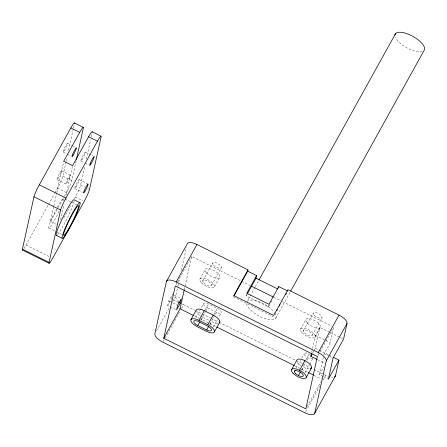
<?xml version="1.0" encoding="UTF-8"?>
<svg xmlns="http://www.w3.org/2000/svg" width="447" height="447" viewBox="0 0 447 447"><rect width="100%" height="100%" fill="white"/><g stroke="black" fill="none" stroke-linecap="round" stroke-linejoin="round"><path stroke-width="0.34" stroke-dasharray="2.23 1.68" d="M56.344 224.372L50.422 221.427L53.707 206.542M53.858 205.866L56.691 193.015M56.842 192.339L63.709 161.216M54.858 192.998L57.54 188.153A9.974 1.056 -63.6 0 0 62.859 176.196L66.011 161.915M66.162 161.233L66.91 157.836M68.559 150.354L73.364 128.591M73.509 127.915L74.409 123.836M60.647 219.751L64.077 204.19M66.022 195.395L72.436 166.301M64.418 196.177L66.419 192.568A9.974 1.056 -63.6 0 0 71.738 180.605L76.091 160.886M74.303 198.786L75.303 196.982A9.974 1.056 -63.6 0 0 80.622 185.019L84.673 166.658M86.321 159.177L90.674 139.458M91.272 136.737L92.021 133.34M167.72 305.53L168.731 300.948L172.441 294.255L171.43 298.836L167.72 305.53L176.599 309.944M172.626 301.803L175.637 296.361L177.738 286.84M177.889 286.164L178.638 282.761M178.789 282.085L179.688 278M181.342 270.524L186.444 247.403M184.265 289.768L191.618 256.449L250.309 285.611M271.759 300.881L268.418 306.905L246.213 295.875L246.504 294.567M268.418 306.905L268.848 304.943M311.71 352.292L315.437 335.401L319.89 327.366L329.864 332.322M313.995 350.61L315.269 348.314L319.89 327.366M323.08 376.447L319.532 374.681L323.706 355.762M323.851 355.086L324.153 353.739L330.238 342.754L333.702 327.048M23.903 248.526A9.974 1.056 -63.6 0 0 26.01 245.034L48.147 205.1M48.483 204.491L54.523 193.601M50.422 221.427L57.752 208.201M58.088 207.598L64.089 196.775M63.636 218.024L70.637 205.397M175.956 284.705L177.286 282.303M177.621 281.699L191.618 256.449M156.534 330.83L169.944 306.642M163.205 341.592L164.882 338.569M165.217 337.966L180.303 310.749M181.644 308.329L183.656 304.703L194.87 310.274M199.775 279.336L205.117 269.692M202.737 280.805L212.532 263.132M211.615 285.22L221.41 267.541M195.808 317.728L203.581 303.709A4.984 1.939 29 0 1 208.453 303.954L217.331 308.363A4.984 1.939 29 0 1 221.343 312.537L218.639 317.409M214.577 286.689L219.918 277.045M205.078 310.045L208.453 303.954M200.832 320.069L205.223 312.146M205.559 311.537L207.587 307.877A4.984 1.939 29 0 1 203.581 303.709M201.172 320.236L202.843 317.225L208.766 320.164M213.957 314.459L217.331 308.363M209.71 324.483L216.465 312.291A4.984 1.939 29 0 0 221.343 312.537M210.056 324.651L211.727 321.633A8.309 3.235 29 0 0 218.494 323.181M213.23 327.165L217.287 319.851M246.213 295.875L246.884 294.668M254.913 287.337L247.135 301.367A16.623 6.465 29 0 1 259.981 302.088A16.623 6.465 29 0 1 274.497 312.447M255.254 286.728L258.634 280.627M275.542 318.42L290.421 291.578M300.418 329.344L305.765 319.7M303.379 330.814L313.174 313.14M312.257 335.228L322.058 317.549M296.115 368.345L300.507 360.422M301.859 357.986L304.223 353.717M315.219 336.697L320.56 327.053M305.72 360.053L309.095 353.963M301.474 370.077L305.53 362.763M306.877 360.327L308.229 357.885M301.814 370.256L303.485 367.244A8.337 3.246 29 0 0 308.95 368.887M312.727 352.901L313.677 351.18M304.994 372.759L309.385 364.836M309.726 364.227L312.766 358.74M318.041 355.304L319.706 352.297M320.041 351.7L333.037 328.249M319.532 374.681L323.924 366.752M307.156 406.463L320.817 381.816M305.625 411.586L319.706 386.186M323.058 380.14L325.74 375.301A9.974 3.878 29 0 0 328.064 376.313M67.463 143.263L71.609 145.32M72.202 145.616L75.163 147.085M85.226 152.086L92.92 155.908M63.172 152.181L66.726 153.947M67.318 154.243L70.872 156.009M80.935 161.009L84.489 162.775M85.081 163.066L88.629 164.831M61.401 170.748L70.28 175.163M79.158 179.577L87.45 183.695M62.859 176.196L71.738 180.605M80.622 185.019L84.762 187.081M87.724 188.55L88.908 189.137M57.11 179.672L65.988 184.086M74.873 188.5L82.566 192.322M57.54 188.153L66.419 192.568M75.303 196.982L82.997 200.804M273.76 297.266L281.878 301.295M282.504 301.608L331.83 326.12M65.016 199.01L70.57 201.765M71.185 202.072L76.733 204.832M330.484 332.629L339.832 337.278M340.458 337.586L343.57 339.133M315.437 335.401L325.304 340.307M325.919 340.614L330.238 342.754M233.457 296.881L273.419 316.733M315.269 348.314L318.387 349.861M319.007 350.169L328.355 354.817M328.981 355.125L332.719 356.98M324.153 353.739L328.886 356.091M329.478 356.382L333.032 358.148M317.599 359.718L324.382 363.087M48.784 227.931L55.568 231.306M56.182 231.607L61.736 234.368M207.587 307.877L216.465 312.291M174.218 295.137L180.728 298.373M195.495 310.587L201.726 313.682M202.351 313.99L210.453 318.018M211.073 318.325L218.549 322.041M219.175 322.354L302.06 363.534M302.68 363.847L310.162 367.563M313.9 369.418L325.74 375.301M173.207 299.719L178.537 302.362M323.673 376.743L328.411 379.095M168.731 300.948L172.279 302.714M172.872 303.005L177.61 305.362M194.4 315.934L198.764 318.096M199.384 318.409L216.214 326.768M294.729 365.786L307.821 372.29M314.051 375.385L321.527 379.101M26.01 245.034L48.935 256.427M57.294 207.402A16.623 1.76 -63.6 0 1 63.262 201.373M59.155 211.28A16.623 1.76 -63.6 0 1 48.852 228.02A16.623 1.76 -63.6 0 1 56.451 208.978M74.157 201.083A19.942 2.112 -63.6 0 1 66.318 219.985A19.942 2.112 -63.6 0 1 56.769 235.318M333.121 377.268A9.974 3.878 29 0 1 331.322 377.179M183.656 304.703A9.974 3.878 29 0 1 182.505 304.094M179.331 301.971A9.974 3.878 29 0 1 175.637 296.361M274.922 313.056A16.623 6.465 29 0 1 264.143 318.253A16.623 6.465 29 0 1 246.481 302.932M312.839 358.561A4.984 1.939 29 0 1 307.095 357.248A4.984 1.939 29 0 1 304.485 353.286A4.984 1.939 29 0 1 310.229 354.6M202.843 317.225A8.309 3.235 29 0 1 200.954 316.158M200.066 315.565A8.309 3.235 29 0 1 196.797 312.403M301.138 365.881A8.337 3.246 29 0 1 297.417 362.405M422.365 51.589A16.623 6.465 29 0 1 407.273 48.069A16.623 6.465 29 0 1 395.288 37.157M64.323 150.656A4.984 0.525 -63.6 0 0 67.581 143.336A4.984 0.525 -63.6 0 0 64.05 149.175A4.984 0.525 -63.6 0 0 64.323 150.656M67.139 182.56A4.984 0.525 -63.6 0 0 70.397 175.235A4.984 0.525 -63.6 0 0 66.866 181.074A4.984 0.525 -63.6 0 0 67.139 182.56M58.261 178.146A4.984 0.525 -63.6 0 0 61.518 170.821A4.984 0.525 -63.6 0 0 57.987 176.666A4.984 0.525 -63.6 0 0 58.261 178.146M82.086 159.484A4.984 0.525 -63.6 0 0 85.343 152.159A4.984 0.525 -63.6 0 0 81.812 157.998A4.984 0.525 -63.6 0 0 82.086 159.484M76.024 186.975A4.984 0.525 -63.6 0 0 79.281 179.649A4.984 0.525 -63.6 0 0 75.75 185.488A4.984 0.525 -63.6 0 0 76.024 186.975M213.526 265.166A4.984 1.939 29 0 0 221.148 267.976A4.984 1.939 29 0 0 216.242 262.87A4.984 1.939 29 0 0 213.526 265.166M314.168 315.174A4.984 1.939 29 0 0 321.795 317.985A4.984 1.939 29 0 0 316.884 312.878A4.984 1.939 29 0 0 314.168 315.174M206.777 273.083A8.309 3.235 29 0 0 219.483 277.771A8.309 3.235 29 0 0 211.302 269.256A8.309 3.235 29 0 0 206.777 273.083M201.429 282.727A8.309 3.235 29 0 0 214.135 287.41A8.309 3.235 29 0 0 205.955 278.9A8.309 3.235 29 0 0 201.429 282.727M203.731 282.839A4.984 1.939 29 0 0 211.353 285.65A4.984 1.939 29 0 0 206.441 280.543A4.984 1.939 29 0 0 203.731 282.839M302.077 332.736A8.309 3.235 29 0 0 314.777 337.418A8.309 3.235 29 0 0 306.603 328.908A8.309 3.235 29 0 0 302.077 332.736M307.419 323.092A8.309 3.235 29 0 0 320.125 327.78A8.309 3.235 29 0 0 311.945 319.264A8.309 3.235 29 0 0 307.419 323.092M304.373 332.847A4.984 1.939 29 0 0 311.995 335.658A4.984 1.939 29 0 0 307.089 330.551A4.984 1.939 29 0 0 304.373 332.847"/><path stroke-width="0.67" d="M22.59 250.029A9.974 1.056 -63.6 0 1 22.423 249.141L33.978 196.781A9.974 1.056 -63.6 0 1 39.297 184.818L70.822 127.943A9.974 1.056 -63.6 0 1 74.487 123.389M49.064 262.378L60.619 210.017A9.974 1.056 -63.6 0 1 65.938 198.055L97.463 141.179A9.974 1.056 -63.6 0 1 101.05 137.073L89.501 189.433A9.974 1.056 -63.6 0 1 84.181 201.396L52.651 258.271A9.974 1.056 -63.6 0 1 49.064 262.378L22.423 249.141M76.392 159.529L83.293 128.244A9.974 1.056 -63.6 0 0 79.706 132.351L63.709 161.216L72.587 165.625L88.584 136.765A9.974 1.056 -63.6 0 1 92.25 132.217M233.792 296.283L247.711 271.167L248.001 269.859L196.937 244.487A9.974 3.878 29 0 0 187.192 244.001L166.407 281.498L154.858 333.859A9.974 3.878 29 0 0 162.87 342.195L304.955 412.793A9.974 3.878 29 0 0 314.705 413.279L335.485 375.787L338.949 360.081L333.345 357.293M163.736 338.267L175.285 285.907L317.376 356.51L305.821 408.871L163.736 338.267L180.068 308.81L184.265 289.768M180.309 303.245L181.32 298.663L177.61 305.362L176.599 309.944L180.309 303.245L178.537 302.362M247.219 294.065L256.014 278.196L256.589 275.581L247.711 271.167M278.503 287.918L278.794 286.611L287.672 291.025M316.984 359.41L310.816 356.348L311.414 353.644M314.705 413.279L326.254 360.919L347.034 323.427A9.974 3.878 29 0 0 339.022 315.085L287.963 289.717L273.709 315.426L233.747 295.568L248.001 269.859M347.034 323.427L343.57 339.133L333.032 358.148L328.411 379.095L338.949 360.081M166.407 281.498A9.974 3.878 29 0 1 176.157 281.979L196.937 244.487M219.846 322.041L214.504 331.68A8.309 3.235 29 0 1 206.38 331.277L197.501 326.863A8.309 3.235 29 0 1 190.824 319.912L196.166 310.274A8.309 3.235 29 0 1 204.29 310.676L213.169 315.09A8.309 3.235 29 0 1 219.41 322.762M190.824 319.912A8.309 3.235 29 0 1 198.943 320.32L204.29 310.676M197.792 325.556A4.984 1.939 29 0 1 193.78 321.387A4.984 1.939 29 0 1 198.658 321.628L207.537 326.042A4.984 1.939 29 0 1 211.543 330.21A4.984 1.939 29 0 1 206.67 329.97L197.792 325.556L199.815 321.896M214.504 331.68A8.309 3.235 29 0 0 207.827 324.729L213.169 315.09M206.67 329.97L208.699 326.31M256.589 275.581L246.794 293.254L268.993 304.29L278.794 286.611M258.975 280.018L395.589 33.553M276.738 310.754L277.397 309.559M279.386 305.971L280.051 304.776M285.683 294.612L286.348 293.416M290.757 290.969L423.991 50.606A16.623 6.465 29 0 0 412.313 36.09A16.623 6.465 29 0 0 394.93 35.117M291.438 369.909L296.786 360.271A8.337 3.246 29 0 1 306.832 361.74A8.337 3.246 29 0 1 310.279 368.797M294.428 371.396L295.104 370.172M299.591 370.317L304.932 360.673M298.434 375.564L300.462 371.904M310.816 356.348L312.09 354.052M326.254 360.919A9.974 3.878 29 0 0 318.242 352.582L339.022 315.085M306.29 377.29L311.637 367.646M74.403 122.942L83.282 127.356M92.166 131.764L101.044 136.179M70.822 127.943L79.706 132.351M88.584 136.765L97.463 141.179M256.014 278.196L277.598 288.924M251.56 286.231L273.145 296.959M80.086 202.793A19.942 2.112 -63.6 0 0 65.586 227.294A19.942 2.112 -63.6 0 0 67.581 231.462A19.942 2.112 -63.6 0 0 80.086 202.793L74.163 199.854A19.942 2.112 -63.6 0 0 62.843 217.505A19.942 2.112 -63.6 0 0 56.769 235.318M39.297 184.818L65.938 198.055M33.978 196.781L60.619 210.017M176.157 281.979L318.242 352.582M56.166 235.301L62.083 238.24M180.068 308.81L193.774 315.621M216.834 327.081L294.109 365.473M308.441 372.597L313.425 375.072M198.943 320.32L207.827 324.729M22.434 250.035L49.075 263.272M335.485 375.787A9.974 3.878 29 0 1 334.479 376.955M73.207 155.07A4.984 0.525 -63.6 0 0 76.465 147.745A4.984 0.525 -63.6 0 0 72.934 153.589A4.984 0.525 -63.6 0 0 73.207 155.07M90.965 163.898A4.984 0.525 -63.6 0 0 94.222 156.573A4.984 0.525 -63.6 0 0 90.691 162.412A4.984 0.525 -63.6 0 0 90.965 163.898M84.902 191.383A4.984 0.525 -63.6 0 0 88.16 184.058A4.984 0.525 -63.6 0 0 84.628 189.902A4.984 0.525 -63.6 0 0 84.902 191.383M68.167 229.641A16.623 1.76 -63.6 0 0 78.583 205.749A16.623 1.76 -63.6 0 0 66.502 226.165A16.623 1.76 -63.6 0 0 68.167 229.641M293.103 373.312A8.337 3.246 29 0 0 305.854 378.011A8.337 3.246 29 0 0 297.646 369.473A8.337 3.246 29 0 0 293.103 373.312M295.422 373.429A4.984 1.939 29 0 0 303.044 376.24A4.984 1.939 29 0 0 298.138 371.133A4.984 1.939 29 0 0 295.422 373.429"/></g></svg>
